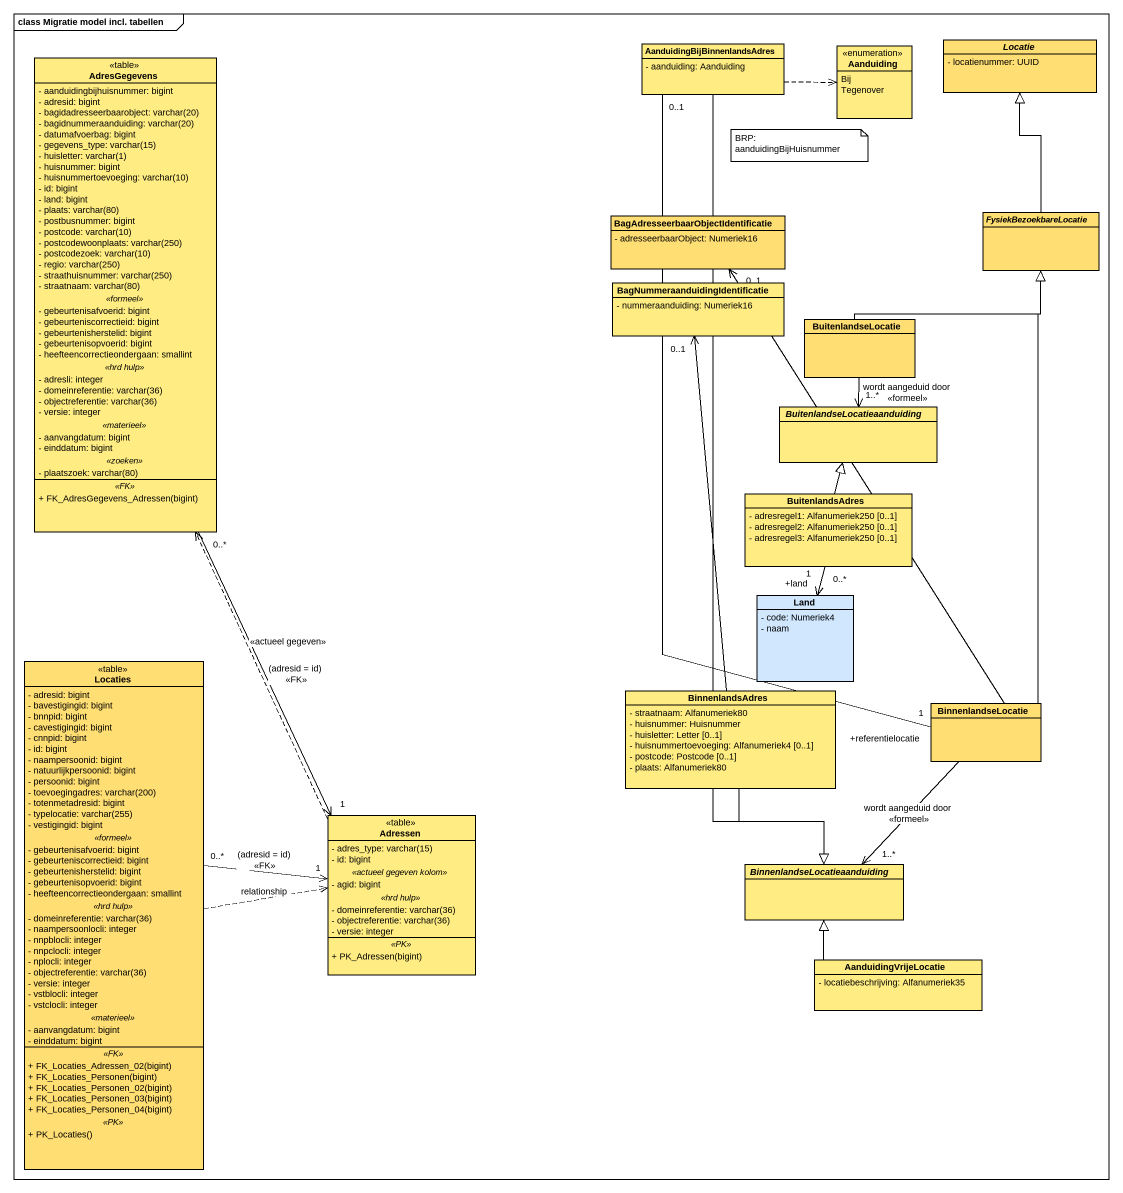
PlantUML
@startuml
mainframe class Migratie model incl. tabellen
hide circle
hide empty members
skinparam classAttributeIconSize 0
class "AanduidingBijBinnenlandsAdres" as AanduidingBijBinnenlandsAdre #FFED83 {
  - aanduiding: Aanduiding
}
enum Aanduiding #FFED83 {
  Bij
  Tegenover
}
abstract class Locatie #FFDE73 {
  - locatienummer: UUID
}
class AdresGegevens <<table>> #FFED83 {
  - aanduidingbijhuisnummer: bigint
  - adresid: bigint
  {field} - bagidadresseerbaarobject: varchar(20)
  {field} - bagidnummeraanduiding: varchar(20)
  - datumafvoerbag: bigint
  {field} - gegevens_type: varchar(15)
  {field} - huisletter: varchar(1)
  - huisnummer: bigint
  {field} - huisnummertoevoeging: varchar(10)
  - id: bigint
  - land: bigint
  {field} - plaats: varchar(80)
  - postbusnummer: bigint
  {field} - postcode: varchar(10)
  {field} - postcodewoonplaats: varchar(250)
  {field} - postcodezoek: varchar(10)
  {field} - regio: varchar(250)
  {field} - straathuisnummer: varchar(250)
  {field} - straatnaam: varchar(80)
  .. <<formeel>> ..
  - gebeurtenisafvoerid: bigint
  - gebeurteniscorrectieid: bigint
  - gebeurtenisherstelid: bigint
  - gebeurtenisopvoerid: bigint
  - heefteencorrectieondergaan: smallint
  .. <<hrd hulp>> ..
  - adresli: integer
  {field} - domeinreferentie: varchar(36)
  {field} - objectreferentie: varchar(36)
  - versie: integer
  .. <<materieel>> ..
  - aanvangdatum: bigint
  - einddatum: bigint
  .. <<zoeken>> ..
  {field} - plaatszoek: varchar(80)
  .. <<FK>> ..
  + FK_AdresGegevens_Adressen(bigint)
}
class "BagAdresseerbaarObjectIdentificatie" as BagAdresseerbaarObjectIdenti #FFDE73 {
  - adresseerbaarObject: Numeriek16
}
abstract class FysiekBezoekbareLocatie #FFDE73
class "BagNummeraanduidingIdentificatie" as BagNummeraanduidingIdentific #FFED83 {
  - nummeraanduiding: Numeriek16
}
class BuitenlandseLocatie #FFDE73
abstract class "BuitenlandseLocatieaanduiding" as BuitenlandseLocatieaanduidin #FFED83
class BuitenlandsAdres #FFED83 {
  - adresregel1: Alfanumeriek250 [0..1]
  - adresregel2: Alfanumeriek250 [0..1]
  - adresregel3: Alfanumeriek250 [0..1]
}
class Land #D0E7FE {
  - code: Numeriek4
  - naam
}
class Locaties <<table>> #FFDE73 {
  - adresid: bigint
  - bavestigingid: bigint
  - bnnpid: bigint
  - cavestigingid: bigint
  - cnnpid: bigint
  - id: bigint
  - naampersoonid: bigint
  - natuurlijkpersoonid: bigint
  - persoonid: bigint
  {field} - toevoegingadres: varchar(200)
  - totenmetadresid: bigint
  {field} - typelocatie: varchar(255)
  - vestigingid: bigint
  .. <<formeel>> ..
  - gebeurtenisafvoerid: bigint
  - gebeurteniscorrectieid: bigint
  - gebeurtenisherstelid: bigint
  - gebeurtenisopvoerid: bigint
  - heefteencorrectieondergaan: smallint
  .. <<hrd hulp>> ..
  {field} - domeinreferentie: varchar(36)
  - naampersoonlocli: integer
  - nnpblocli: integer
  - nnpclocli: integer
  - nplocli: integer
  {field} - objectreferentie: varchar(36)
  - versie: integer
  - vstblocli: integer
  - vstclocli: integer
  .. <<materieel>> ..
  - aanvangdatum: bigint
  - einddatum: bigint
  .. <<FK>> ..
  + FK_Locaties_Adressen_02(bigint)
  + FK_Locaties_Personen(bigint)
  + FK_Locaties_Personen_02(bigint)
  + FK_Locaties_Personen_03(bigint)
  + FK_Locaties_Personen_04(bigint)
  .. <<PK>> ..
  + PK_Locaties()
}
class BinnenlandsAdres #FFED83 {
  - straatnaam: Alfanumeriek80
  - huisnummer: Huisnummer
  - huisletter: Letter [0..1]
  - huisnummertoevoeging: Alfanumeriek4 [0..1]
  - postcode: Postcode [0..1]
  - plaats: Alfanumeriek80
}
class BinnenlandseLocatie #FFDE73
class Adressen <<table>> #FFED83 {
  {field} - adres_type: varchar(15)
  - id: bigint
  .. <<actueel gegeven kolom>> ..
  - agid: bigint
  .. <<hrd hulp>> ..
  {field} - domeinreferentie: varchar(36)
  {field} - objectreferentie: varchar(36)
  - versie: integer
  .. <<PK>> ..
  + PK_Adressen(bigint)
}
abstract class "BinnenlandseLocatieaanduiding" as BinnenlandseLocatieaanduidin #FFED83
class AanduidingVrijeLocatie #FFED83 {
  - locatiebeschrijving: Alfanumeriek35
}
AanduidingBijBinnenlandsAdre .right.> Aanduiding
AanduidingBijBinnenlandsAdre "0..1" -- "+referentielocatie\n1" BinnenlandseLocatie
AanduidingBijBinnenlandsAdre --|> BinnenlandseLocatieaanduidin
AdresGegevens "0..*" --> "1" Adressen : (adresid = id)\n<<FK>>
BagAdresseerbaarObjectIdenti "0..1" <-- BinnenlandseLocatie
FysiekBezoekbareLocatie -up-|> Locatie
BagNummeraanduidingIdentific "0..1" <-- BinnenlandsAdres
BuitenlandseLocatie -right-|> FysiekBezoekbareLocatie
BuitenlandseLocatieaanduidin "1..*" <-up- BuitenlandseLocatie : wordt aangeduid door\n<<formeel>>
BuitenlandsAdres -up-|> BuitenlandseLocatieaanduidin
BuitenlandsAdres "0..*" --> "+land\n1" Land
Locaties "0..*" -right-> "1" Adressen : (adresid = id)\n<<FK>>
Locaties .right.> Adressen : relationship
BinnenlandsAdres --|> BinnenlandseLocatieaanduidin
BinnenlandseLocatie -up-|> FysiekBezoekbareLocatie
Adressen .up.> AdresGegevens : <<actueel gegeven>>
BinnenlandseLocatieaanduidin "1..*" <-up- BinnenlandseLocatie : wordt aangeduid door\n<<formeel>>
AanduidingVrijeLocatie -up-|> BinnenlandseLocatieaanduidin
note as N1
  BRP: aanduidingBijHuisnummer
end note
@enduml
